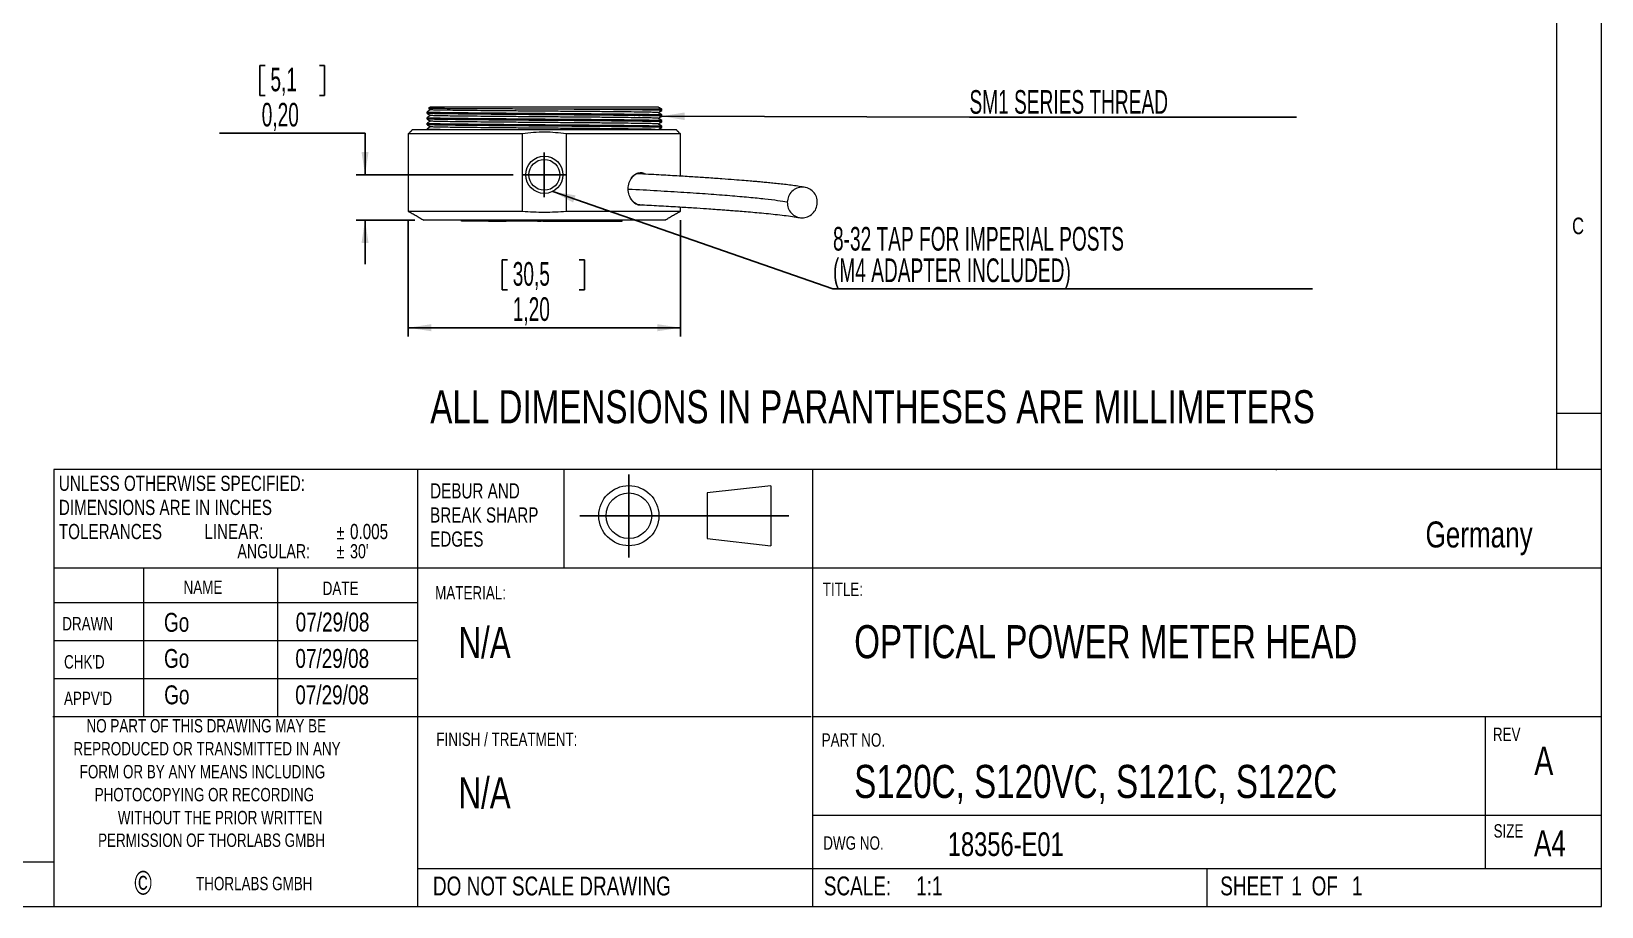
# Model space of a CAD drawing. Header units: inches. Extents: x 0.2 to 11.5, y 0.2 to 8.1.
# Drawn here: x 4.57 to 11.5, y 0.2 to 4.06 of the extents above; entities that cross this region are included whole.
import ezdxf

# ---------------------------------------------------------------- set-up
doc = ezdxf.new("R2010")
doc.units = ezdxf.units.IN
doc.header["$MEASUREMENT"] = 0
doc.layers.add('FORMAT', color=7, linetype='Continuous')
doc.layers.add('SLD-0', color=7, linetype='Continuous')
doc.styles.add('SLDTEXTSTYLE0', font='TXT', dxfattribs={"width": 0.75})
doc.styles.add('SLDTEXTSTYLE1', font='TXT', dxfattribs={"width": 0.605})
doc.dimstyles.new('SLDDIMSTYLE0', dxfattribs={"dimtxt": 0.101115, "dimasz": 0.101115, "dimexe": 0, "dimexo": 0.0625, "dimgap": 0.025279, "dimtad": 0, "dimtih": 1, "dimtoh": 1, "dimrnd": 1e-09, "dimzin": 12, "dimdsep": 46, "dimtxsty": 'SLDTEXTSTYLE1', "dimsah": 1, "dimcen": 0.09, "dimadec": 0, "dimazin": 0, "dimtfac": 1, "dimtofl": 0, "dimtmove": 0, "dimatfit": 3, "dimfxl": 1, "dimtolj": 1, "dimtzin": 12, "dimarcsym": 0})
doc.dimstyles.new('SLDDIMSTYLE1', dxfattribs={"dimtxt": 0.101115, "dimasz": 0.101115, "dimexe": 0, "dimexo": 0.0625, "dimgap": 0.025279, "dimtad": 0, "dimtih": 1, "dimtoh": 1, "dimdec": 0, "dimrnd": 1e-09, "dimzin": 0, "dimdsep": 46, "dimtxsty": 'Standard', "dimsah": 1, "dimcen": 0.09, "dimadec": 0, "dimazin": 0, "dimtfac": 1, "dimtdec": 0, "dimtofl": 0, "dimtmove": 0, "dimatfit": 3, "dimfxl": 1, "dimtolj": 1, "dimtzin": 0, "dimarcsym": 0})
doc.dimstyles.new('SLDDIMSTYLE3', dxfattribs={"dimtxt": 0.101115, "dimasz": 0.101115, "dimexe": 0, "dimexo": 0.0625, "dimgap": 0.025279, "dimtad": 0, "dimtih": 1, "dimtoh": 1, "dimrnd": 1e-09, "dimzin": 12, "dimdsep": 46, "dimtxsty": 'SLDTEXTSTYLE1', "dimsah": 1, "dimcen": 0.09, "dimadec": 0, "dimazin": 0, "dimtfac": 1, "dimtofl": 0, "dimtmove": 0, "dimatfit": 3, "dimfxl": 1, "dimtolj": 1, "dimtzin": 12, "dimarcsym": 0})

# ---------------------------------------------------------------- blocks, each defined once
blk = doc.blocks.new('SW_NOTE_0')
at = {"color": 0, "linetype": 'Continuous', "lineweight": 0, "attachment_point": 1, "style": 'SLDTEXTSTYLE0'}
for s, insert, char_height in [('DEBUR AND ', (0, 0.0863), 0.06693), ('BREAK SHARP ', (0, -0.02), 0.066929), ('EDGES', (0, -0.1263), 0.06693)]:
    blk.add_mtext(s, dxfattribs=dict(at, insert=insert, char_height=char_height))
blk = doc.blocks.new('SW_NOTE_1')
at = {"color": 0, "linetype": 'Continuous', "lineweight": 0, "char_height": 0.08333, "attachment_point": 1, "style": 'SLDTEXTSTYLE0'}
for s, insert in [('SCALE:', (0, 0.1074)), ('  1:1', (0.3608, 0.1074))]:
    blk.add_mtext(s, dxfattribs=dict(at, insert=insert))
blk = doc.blocks.new('SW_NOTE_2')
at = {"color": 0, "linetype": 'Continuous', "lineweight": 0, "char_height": 0.08333, "attachment_point": 1, "style": 'SLDTEXTSTYLE0'}
for s, insert in [('SHEET', (0, 0.1074)), (' 1', (0.2905, 0.1074)), (' OF', (0.3798, 0.1074)), (' 1', (0.5577, 0.1074))]:
    blk.add_mtext(s, dxfattribs=dict(at, insert=insert))
blk = doc.blocks.new('SW_NOTE_3')
at = {"layer": 'SLD-0', "color": 0, "attachment_point": 1, "style": 'SLDTEXTSTYLE0'}
for s, insert, char_height in [('UNLESS OTHERWISE SPECIFIED:', (0, 0.0863), 0.066929), ('DIMENSIONS ARE IN INCHES', (0, -0.02), 0.066929), ('TOLERANCES          LINEAR:     ', (0, -0.1263), 0.066929), ('0.005', (1.2841, -0.1263), 0.06693), ('%%p', (1.2245, -0.1318), 0.0625), ('ANGULAR: ', (0.7874, -0.2154), 0.0625), ('%%p', (1.2247, -0.2154), 0.0625), ("30'  ", (1.2843, -0.2154), 0.0625)]:
    blk.add_mtext(s, dxfattribs=dict(at, insert=insert, char_height=char_height))
blk = doc.blocks.new('*D17')
at = {"layer": 'SLD-0'}
for p, q in [((5.5792, 3.9046), (5.5792, 3.7727)), ((5.5792, 3.9046), (5.6023, 3.9046)), ((5.8645, 3.9046), (5.8414, 3.9046)), ((5.8645, 3.9046), (5.8645, 3.7727)), ((5.5792, 3.7727), (5.6023, 3.7727)), ((5.8645, 3.7727), (5.8414, 3.7727)), ((5.401, 3.606), (6.0427, 3.606)), ((6.0427, 3.606), (6.0427, 3.423)), ((6.6956, 3.423), (6.0033, 3.423)), ((6.263, 3.223), (6.0033, 3.223)), ((6.0427, 3.223), (6.0427, 3.0285))]:
    blk.add_line(p, q, dxfattribs=at)
for points in [[(6.0427, 3.423), (6.0582, 3.5241), (6.0271, 3.5241)], [(6.0427, 3.223), (6.0271, 3.1218), (6.0582, 3.1218)]]:
    blk.add_solid(points, dxfattribs=at)
at = {"layer": 'SLD-0', "char_height": 0.10417, "attachment_point": 1, "style": 'SLDTEXTSTYLE1'}
for s, insert in [('5,1', (5.6254, 3.8954)), ('0,20', (5.5869, 3.7402))]:
    blk.add_mtext(s, dxfattribs=dict(at, insert=insert))
blk = doc.blocks.new('*D18')
at = {"layer": 'SLD-0'}
for p, q in [((6.2334, 3.2234), (6.2334, 2.7095)), ((7.4334, 3.2234), (7.4334, 2.7095)), ((6.6478, 3.0475), (6.6478, 2.9156)), ((6.6478, 3.0475), (6.6709, 3.0475)), ((7.0102, 3.0475), (6.9871, 3.0475)), ((7.0102, 3.0475), (7.0102, 2.9156)), ((6.6478, 2.9156), (6.6709, 2.9156)), ((7.0102, 2.9156), (6.9871, 2.9156)), ((6.2334, 2.7488), (7.4334, 2.7488))]:
    blk.add_line(p, q, dxfattribs=at)
for points in [[(6.2334, 2.7488), (6.3345, 2.7333), (6.3345, 2.7644)], [(7.4334, 2.7488), (7.3323, 2.7644), (7.3323, 2.7333)]]:
    blk.add_solid(points, dxfattribs=at)
at = {"layer": 'SLD-0', "char_height": 0.10417, "attachment_point": 1, "style": 'SLDTEXTSTYLE1'}
for s, insert in [('30,5', (6.694, 3.0382)), ('1,20', (6.694, 2.8831))]:
    blk.add_mtext(s, dxfattribs=dict(at, insert=insert))
blk = doc.blocks.new('SW_NOTE_10')
at = {"layer": 'SLD-0', "color": 0}
for p, q in [((0, 0), (2.1143, 0)), ((2.1143, 0), (0, 0)), ((0, 0), (2.1143, 0)), ((2.1143, 0), (0, 0)), ((0, 0), (2.1143, 0)), ((2.1143, 0), (0, 0))]:
    blk.add_line(p, q, dxfattribs=at)
at = {"layer": 'SLD-0', "color": 0, "char_height": 0.104167, "attachment_point": 1, "style": 'SLDTEXTSTYLE1'}
for s, insert in [('8-32 TAP FOR IMPERIAL POSTS', (0.0001, 0.2732)), ('(M4 ADAPTER INCLUDED)', (0.0001, 0.1343))]:
    blk.add_mtext(s, dxfattribs=dict(at, insert=insert))
blk = doc.blocks.new('SW_NOTE_11')
at = {"layer": 'SLD-0', "color": 0}
for p, q in [((0, 0), (1.443, 0)), ((1.443, 0), (0, 0)), ((0, 0), (1.443, 0)), ((1.443, 0), (0, 0)), ((0, 0), (1.443, 0)), ((1.443, 0), (0, 0))]:
    blk.add_line(p, q, dxfattribs=at)
at = {"layer": 'SLD-0', "color": 0, "insert": (0.0002, 0.1194), "char_height": 0.104167, "attachment_point": 1, "style": 'SLDTEXTSTYLE1'}
blk.add_mtext('SM1 SERIES THREAD', dxfattribs=at)
blk = doc.blocks.new('SW_CENTERMARKSYMBOL_1')
at = {"layer": 'SLD-0', "color": 0}
for q in [(0, 0.0984), (-0.0984, 0), (0, -0.0984), (0.0984, 0)]:
    blk.add_line((0, 0), q, dxfattribs=at)

msp = doc.modelspace()

# ---------------------------------------------------------------- linework, layer by layer
at = {"color": 7, "linetype": 'Continuous', "lineweight": 0}
for p, q in [((11.4961, 3.0413), (11.4961, 8.0709)), ((11.2992, 2.124), (11.2992, 7.874)), ((11.4961, 0.1969), (11.4961, 3.0413)), ((11.2992, 2.372), (11.4961, 2.372)), ((4.6704, 2.124), (4.6704, 0.1969)), ((11.4961, 2.124), (4.6704, 2.124)), ((6.2756, 0.1969), (6.2756, 2.124)), ((6.9206, 1.689), (6.9206, 2.124)), ((8.0157, 2.124), (8.0157, 0.1969)), ((10.063, 2.1211), (10.063, 2.124)), ((7.8321, 2.0525), (7.5516, 2.0206)), ((7.5516, 2.0206), (7.5516, 1.8193)), ((7.8321, 2.0525), (7.8321, 1.7874)), ((7.5516, 1.8193), (7.8321, 1.7874)), ((11.4961, 1.689), (4.6704, 1.689)), ((5.065, 1.689), (5.065, 1.0335)), ((5.657, 1.689), (5.657, 1.0335)), ((6.2756, 1.5354), (4.6704, 1.5354)), ((6.2756, 1.3681), (4.6704, 1.3681)), ((6.2756, 1.2008), (4.6704, 1.2008)), ((8.0105, 1.0335), (4.6651, 1.0335)), ((11.4961, 1.0335), (8.0157, 1.0335)), ((10.9843, 0.3642), (10.9843, 1.0335)), ((11.4961, 0.5991), (8.0157, 0.5991)), ((0.3937, 0.3937), (4.6704, 0.3937)), ((6.2756, 0.3642), (11.4961, 0.3642)), ((9.7559, 0.1969), (9.7559, 0.3642)), ((0.1969, 0.1969), (11.4961, 0.1969))]:
    msp.add_line(p, q, dxfattribs=at)
at = {"color": 7, "linetype": 'Continuous', "lineweight": 15}
for p, q in [((6.3332, 3.7226), (6.3431, 3.7226)), ((6.3431, 3.7226), (7.3336, 3.7226)), ((7.3509, 3.7126), (6.8323, 3.7126)), ((7.2315, 3.6846), (7.2327, 3.6846)), ((7.2481, 3.6839), (7.2559, 3.6839)), ((6.7365, 3.6033), (6.2334, 3.6033)), ((6.2531, 3.623), (6.4231, 3.623)), ((6.4231, 3.623), (7.4137, 3.623)), ((6.7365, 3.2627), (6.7365, 3.6033)), ((6.9303, 3.6033), (6.9303, 3.2627)), ((7.4334, 3.6033), (6.9303, 3.6033)), ((6.2334, 3.2627), (6.7365, 3.2627)), ((6.9303, 3.2627), (7.4334, 3.2627)), ((6.4579, 3.223), (6.3023, 3.223)), ((7.3645, 3.223), (6.4579, 3.223)), ((6.4686, 3.218), (6.4686, 3.223)), ((6.4692, 3.218), (6.4686, 3.218)), ((6.4692, 3.218), (6.4692, 3.223)), ((6.4704, 3.218), (6.4692, 3.218)), ((6.4704, 3.218), (6.4704, 3.223)), ((6.4716, 3.218), (6.4704, 3.218)), ((6.4716, 3.218), (6.4716, 3.223)), ((6.4734, 3.218), (6.4716, 3.218)), ((6.4965, 3.218), (6.4722, 3.218)), ((6.4734, 3.218), (6.4734, 3.223)), ((6.4753, 3.218), (6.4734, 3.218)), ((6.4753, 3.218), (6.4753, 3.223)), ((6.4771, 3.218), (6.4753, 3.218)), ((6.4771, 3.218), (6.4771, 3.223)), ((6.4801, 3.218), (6.4771, 3.218)), ((6.4801, 3.218), (6.4801, 3.223)), ((6.4826, 3.218), (6.4801, 3.218)), ((6.4826, 3.218), (6.4826, 3.223)), ((6.4892, 3.218), (6.4826, 3.218)), ((6.4892, 3.218), (6.4892, 3.223)), ((6.4965, 3.218), (6.4892, 3.218)), ((6.4965, 3.218), (6.4965, 3.223)), ((6.505, 3.218), (6.4965, 3.218)), ((6.505, 3.218), (6.505, 3.223)), ((6.5141, 3.218), (6.505, 3.218)), ((6.5141, 3.218), (6.5141, 3.223)), ((6.5226, 3.218), (6.5141, 3.218)), ((6.5226, 3.218), (6.5226, 3.223)), ((6.5305, 3.218), (6.5226, 3.218)), ((6.5305, 3.218), (6.5305, 3.223)), ((6.5372, 3.218), (6.5305, 3.218)), ((6.5372, 3.218), (6.5372, 3.223)), ((6.5427, 3.218), (6.5372, 3.218)), ((6.5427, 3.218), (6.5427, 3.223)), ((6.5469, 3.218), (6.5427, 3.218)), ((6.5469, 3.218), (6.5469, 3.223)), ((6.5506, 3.218), (6.5469, 3.218)), ((6.5506, 3.218), (6.5506, 3.223)), ((6.5536, 3.218), (6.5506, 3.218)), ((6.5536, 3.218), (6.5536, 3.223)), ((6.556, 3.218), (6.5536, 3.218)), ((6.556, 3.218), (6.556, 3.223)), ((6.5585, 3.218), (6.556, 3.218)), ((6.5585, 3.218), (6.5585, 3.223)), ((6.5609, 3.218), (6.5585, 3.218)), ((6.5609, 3.218), (6.5609, 3.223)), ((6.5645, 3.218), (6.5609, 3.218)), ((6.5645, 3.218), (6.5645, 3.223)), ((6.5682, 3.218), (6.5645, 3.218)), ((6.5682, 3.218), (6.5682, 3.223)), ((6.5724, 3.218), (6.5682, 3.218)), ((6.5724, 3.218), (6.5724, 3.223)), ((6.5773, 3.218), (6.5724, 3.218)), ((6.5773, 3.218), (6.5773, 3.223)), ((6.5821, 3.218), (6.5773, 3.218)), ((6.5821, 3.218), (6.5821, 3.223)), ((6.5876, 3.218), (6.5821, 3.218)), ((6.5876, 3.218), (6.5876, 3.223)), ((6.5876, 3.218), (6.6657, 3.218)), ((6.6657, 3.218), (6.6657, 3.223)), ((6.672, 3.218), (6.6657, 3.218)), ((6.672, 3.218), (6.672, 3.223)), ((6.6975, 3.218), (6.672, 3.218)), ((6.6975, 3.218), (6.6975, 3.223)), ((6.7045, 3.218), (6.6975, 3.218)), ((6.7045, 3.218), (6.7045, 3.223)), ((6.8268, 3.218), (6.7045, 3.218)), ((6.8026, 3.218), (6.8038, 3.218)), ((6.8038, 3.218), (6.805, 3.218)), ((6.805, 3.218), (6.8068, 3.218)), ((6.8068, 3.218), (6.8092, 3.218)), ((6.8092, 3.218), (6.8117, 3.218)), ((6.8117, 3.218), (6.8189, 3.218)), ((6.8268, 3.218), (6.8268, 3.223)), ((6.8268, 3.218), (6.8281, 3.218)), ((6.8281, 3.218), (6.8281, 3.223)), ((6.8281, 3.218), (6.8287, 3.218)), ((6.8287, 3.218), (6.8287, 3.223)), ((6.8287, 3.218), (6.8299, 3.218)), ((6.8299, 3.218), (6.8299, 3.223)), ((6.8299, 3.218), (6.8305, 3.218)), ((6.8305, 3.218), (6.8305, 3.223)), ((6.8305, 3.218), (6.8317, 3.218)), ((6.8317, 3.218), (6.8317, 3.223)), ((6.8317, 3.218), (6.8329, 3.218)), ((6.8329, 3.218), (6.8329, 3.223)), ((6.8329, 3.218), (6.8347, 3.218)), ((6.8347, 3.218), (6.8347, 3.223)), ((6.8347, 3.218), (6.8372, 3.218)), ((6.8372, 3.218), (6.8372, 3.223)), ((6.8372, 3.218), (6.8408, 3.218)), ((6.8408, 3.218), (6.8408, 3.223)), ((6.8408, 3.218), (6.8451, 3.218)), ((6.8451, 3.218), (6.8451, 3.223)), ((6.8451, 3.218), (6.8657, 3.218)), ((6.8657, 3.218), (6.8657, 3.223)), ((6.8657, 3.218), (6.8936, 3.218)), ((6.8936, 3.218), (6.8936, 3.223)), ((6.8936, 3.218), (6.8942, 3.218)), ((6.8942, 3.218), (6.8942, 3.223)), ((6.8942, 3.218), (6.8955, 3.218)), ((6.8955, 3.218), (6.8955, 3.223)), ((6.8955, 3.218), (6.8991, 3.218)), ((6.8991, 3.218), (6.8991, 3.223)), ((6.8991, 3.218), (6.9015, 3.218)), ((6.9015, 3.218), (6.9015, 3.223)), ((6.9015, 3.218), (6.904, 3.218)), ((6.904, 3.218), (6.904, 3.223)), ((6.904, 3.218), (6.907, 3.218)), ((6.907, 3.218), (6.907, 3.223)), ((6.907, 3.218), (6.9106, 3.218)), ((6.9106, 3.218), (6.9106, 3.223)), ((6.9106, 3.218), (6.9149, 3.218)), ((6.9149, 3.218), (6.9149, 3.223)), ((6.9149, 3.218), (6.9234, 3.218)), ((6.9234, 3.218), (6.9234, 3.223)), ((6.9234, 3.218), (6.9289, 3.218)), ((6.9289, 3.218), (6.9289, 3.223)), ((6.9289, 3.218), (6.9337, 3.218)), ((6.9337, 3.218), (6.9337, 3.223)), ((6.9337, 3.218), (6.9398, 3.218)), ((6.9398, 3.218), (6.9398, 3.223)), ((6.9398, 3.218), (6.9519, 3.218)), ((6.9519, 3.218), (6.9519, 3.223)), ((6.9519, 3.218), (6.9629, 3.218)), ((6.9629, 3.218), (6.9629, 3.223)), ((6.9629, 3.218), (6.9677, 3.218)), ((6.9677, 3.218), (6.9677, 3.223)), ((6.9677, 3.218), (6.9726, 3.218)), ((6.9726, 3.218), (6.9726, 3.223)), ((6.9726, 3.218), (6.9768, 3.218)), ((6.9768, 3.218), (6.9768, 3.223)), ((6.9768, 3.218), (6.9811, 3.218)), ((6.9811, 3.218), (6.9811, 3.223)), ((6.9811, 3.218), (6.9871, 3.218)), ((6.9871, 3.218), (6.9871, 3.223)), ((6.9871, 3.218), (6.9902, 3.218)), ((6.9902, 3.218), (6.9902, 3.223)), ((6.9902, 3.218), (6.9926, 3.218)), ((6.9926, 3.218), (6.9926, 3.223)), ((6.9926, 3.218), (6.9944, 3.218)), ((6.9944, 3.218), (6.9944, 3.223)), ((6.9944, 3.218), (6.9956, 3.218)), ((6.9956, 3.218), (6.9956, 3.223)), ((6.9956, 3.218), (6.9969, 3.218)), ((6.9969, 3.218), (6.9969, 3.223)), ((6.9969, 3.218), (6.9975, 3.218)), ((6.9975, 3.218), (6.9975, 3.223)), ((6.9975, 3.218), (7.0254, 3.218)), ((7.0254, 3.218), (7.0254, 3.223)), ((7.0254, 3.218), (7.0612, 3.218)), ((7.0612, 3.218), (7.0612, 3.223)), ((7.0612, 3.218), (7.0892, 3.218)), ((7.0892, 3.218), (7.0892, 3.223)), ((7.0892, 3.218), (7.1177, 3.218)), ((7.1177, 3.218), (7.1177, 3.223)), ((7.1177, 3.218), (7.145, 3.218)), ((7.145, 3.218), (7.145, 3.223)), ((7.145, 3.218), (7.1766, 3.218)), ((7.1766, 3.218), (7.1766, 3.223))]:
    msp.add_line(p, q, dxfattribs=at)
for radius in [0.082, 0.068]:
    msp.add_circle((6.8334, 3.423), radius, dxfattribs=at)
at = {"color": 7, "linetype": 'Continuous', "lineweight": 0}
for radius in [0.1326, 0.1006]:
    msp.add_circle((7.2062, 1.92), radius, dxfattribs=at)
at = {"color": 7, "linetype": 'Continuous', "lineweight": 15}
for points, knots in [([(7.3497, 3.6814), (7.3495, 3.6815), (7.3489, 3.6819), (7.3334, 3.6825), (7.3063, 3.683), (7.2672, 3.6836), (7.2166, 3.6843), (7.1558, 3.6849), (7.087, 3.6856), (7.0131, 3.6862), (6.936, 3.6868), (6.8566, 3.6874), (6.7753, 3.688), (6.6941, 3.6887), (6.6161, 3.6893), (6.5443, 3.69), (6.4809, 3.6906), (6.4266, 3.6912), (6.3816, 3.6917), (6.3466, 3.6924), (6.3247, 3.6931), (6.315, 3.6935), (6.3166, 3.6938), (6.3168, 3.6938)], [0, 0, 0, 0, 0.038364, 0.087746, 0.136215, 0.186077, 0.236999, 0.288357, 0.339496, 0.389777, 0.438622, 0.487468, 0.537748, 0.588887, 0.640246, 0.691168, 0.74103, 0.789498, 0.838881, 0.889515, 0.9408, 0.992086, 1, 1, 1, 1]), ([(6.3171, 3.7004), (6.3168, 3.7003), (6.3149, 3.7001), (6.3246, 3.6996), (6.3466, 3.6989), (6.3816, 3.6983), (6.4266, 3.6977), (6.4809, 3.6971), (6.5443, 3.6965), (6.6161, 3.6959), (6.6941, 3.6952), (6.7753, 3.6945), (6.8566, 3.6939), (6.936, 3.6933), (7.0131, 3.6928), (7.087, 3.6921), (7.1558, 3.6915), (7.2166, 3.6908), (7.2672, 3.6902), (7.3063, 3.6895), (7.3333, 3.689), (7.3486, 3.6885), (7.3492, 3.6881), (7.3494, 3.688)], [0, 0, 0, 0, 0.012271, 0.063558, 0.114845, 0.165481, 0.214865, 0.263336, 0.313199, 0.364123, 0.415483, 0.466624, 0.516906, 0.565753, 0.6146, 0.664882, 0.716023, 0.767383, 0.818307, 0.868171, 0.916641, 0.966025, 1, 1, 1, 1]), ([(6.3171, 3.6754), (6.3168, 3.6753), (6.3149, 3.6751), (6.3246, 3.6746), (6.3466, 3.6739), (6.3816, 3.6733), (6.4266, 3.6727), (6.4809, 3.6721), (6.5443, 3.6715), (6.6161, 3.6709), (6.6941, 3.6702), (6.7753, 3.6695), (6.8566, 3.6689), (6.936, 3.6683), (7.0131, 3.6678), (7.087, 3.6671), (7.1558, 3.6665), (7.2166, 3.6658), (7.2672, 3.6652), (7.3063, 3.6645), (7.3333, 3.664), (7.3486, 3.6635), (7.3492, 3.6631), (7.3494, 3.663)], [0, 0, 0, 0, 0.012271, 0.063558, 0.114845, 0.165481, 0.214865, 0.263335, 0.313199, 0.364123, 0.415483, 0.466624, 0.516906, 0.565753, 0.6146, 0.664882, 0.716023, 0.767383, 0.818307, 0.86817, 0.91664, 0.966024, 1, 1, 1, 1]), ([(6.3319, 3.7096), (6.3292, 3.7081), (6.3239, 3.7051), (6.3186, 3.702), (6.316, 3.7005)], [0, 0, 0, 0, 0.496872, 1, 1, 1, 1]), ([(6.316, 3.6938), (6.3186, 3.6923), (6.324, 3.6892), (6.3293, 3.6861), (6.332, 3.6846)], [0, 0, 0, 0, 0.500001, 1, 1, 1, 1]), ([(6.3319, 3.6846), (6.3292, 3.6831), (6.3239, 3.6801), (6.3186, 3.677), (6.316, 3.6755)], [0, 0, 0, 0, 0.496871, 1, 1, 1, 1]), ([(6.3227, 3.7149), (6.3231, 3.7147), (6.3262, 3.7129), (6.3293, 3.7111), (6.332, 3.7096)], [0, 0, 0, 0, 0.136984, 1, 1, 1, 1]), ([(6.8323, 3.7126), (6.8137, 3.7126), (6.7665, 3.7128), (6.6919, 3.7131), (6.6107, 3.7135), (6.5359, 3.7138), (6.4696, 3.7141), (6.4143, 3.7144), (6.3701, 3.7148), (6.3397, 3.7151), (6.3231, 3.7154), (6.3231, 3.7156), (6.3231, 3.7157)], [0, 0, 0, 0, 0.06972, 0.176944, 0.284168, 0.394502, 0.501726, 0.608506, 0.714982, 0.824545, 0.93102, 1, 1, 1, 1]), ([(7.3335, 3.6972), (7.3332, 3.6973), (7.3327, 3.6977), (7.3179, 3.6982), (7.2917, 3.6988), (7.2538, 3.6994), (7.2048, 3.7), (7.1458, 3.7007), (7.0792, 3.7014), (7.0075, 3.702), (6.9329, 3.7026), (6.8559, 3.7031), (6.7771, 3.7038), (6.6984, 3.7044), (6.6228, 3.7051), (6.5532, 3.7057), (6.4918, 3.7064), (6.4392, 3.7069), (6.3956, 3.7075), (6.3616, 3.7082), (6.3404, 3.7088), (6.331, 3.7093), (6.3326, 3.7095), (6.3328, 3.7096)], [0, 0, 0, 0, 0.034027, 0.083632, 0.132319, 0.182406, 0.233558, 0.285148, 0.336518, 0.387025, 0.436091, 0.485156, 0.535664, 0.587034, 0.638624, 0.689775, 0.739862, 0.788549, 0.838155, 0.889018, 0.940534, 0.992051, 1, 1, 1, 1]), ([(7.3335, 3.6722), (7.3332, 3.6723), (7.3327, 3.6727), (7.3179, 3.6732), (7.2917, 3.6738), (7.2538, 3.6744), (7.2048, 3.675), (7.1458, 3.6757), (7.0792, 3.6764), (7.0075, 3.677), (6.9329, 3.6776), (6.8559, 3.6781), (6.7771, 3.6788), (6.6984, 3.6794), (6.6228, 3.6801), (6.5532, 3.6807), (6.4918, 3.6814), (6.4392, 3.6819), (6.3956, 3.6825), (6.3616, 3.6832), (6.3404, 3.6838), (6.331, 3.6843), (6.3326, 3.6845), (6.3328, 3.6846)], [0, 0, 0, 0, 0.034033, 0.083646, 0.132341, 0.182437, 0.233597, 0.285195, 0.336573, 0.387089, 0.436163, 0.485237, 0.535752, 0.587131, 0.638729, 0.689889, 0.739984, 0.78868, 0.838293, 0.889165, 0.94069, 0.992214, 1, 1, 1, 1]), ([(7.3497, 3.7064), (7.3495, 3.7065), (7.3489, 3.7069), (7.3334, 3.7075), (7.3063, 3.708), (7.2672, 3.7086), (7.2166, 3.7093), (7.1558, 3.7099), (7.087, 3.7106), (7.0131, 3.7112), (6.9449, 3.7117), (6.8845, 3.7122), (6.8498, 3.7124), (6.8323, 3.7126)], [0, 0, 0, 0, 0.076282, 0.174473, 0.270847, 0.369991, 0.471243, 0.573363, 0.675047, 0.775024, 0.872147, 0.935383, 1, 1, 1, 1]), ([(7.3509, 3.688), (7.3482, 3.6895), (7.3429, 3.6926), (7.3375, 3.6957), (7.3349, 3.6972)], [0, 0, 0, 0, 0.500001, 1, 1, 1, 1]), ([(7.3509, 3.663), (7.3482, 3.6645), (7.3429, 3.6676), (7.3375, 3.6707), (7.3349, 3.6722)], [0, 0, 0, 0, 0.500001, 1, 1, 1, 1]), ([(7.335, 3.6971), (7.3376, 3.6987), (7.3429, 3.7017), (7.3482, 3.7048), (7.3509, 3.7063)], [0, 0, 0, 0, 0.496862, 1, 1, 1, 1]), ([(7.335, 3.6721), (7.3376, 3.6737), (7.3429, 3.6767), (7.3482, 3.6798), (7.3509, 3.6813)], [0, 0, 0, 0, 0.496939, 1, 1, 1, 1]), ([(7.3497, 3.6564), (7.3495, 3.6565), (7.3489, 3.6569), (7.3334, 3.6575), (7.3063, 3.658), (7.2672, 3.6586), (7.2166, 3.6593), (7.1558, 3.6599), (7.087, 3.6606), (7.0131, 3.6612), (6.936, 3.6618), (6.8566, 3.6624), (6.7753, 3.663), (6.6941, 3.6637), (6.6161, 3.6643), (6.5443, 3.665), (6.4809, 3.6656), (6.4266, 3.6662), (6.3816, 3.6667), (6.3466, 3.6674), (6.3247, 3.6681), (6.315, 3.6685), (6.3166, 3.6688), (6.3168, 3.6688)], [0, 0, 0, 0, 0.038367, 0.087752, 0.136224, 0.18609, 0.237015, 0.288377, 0.339519, 0.389803, 0.438652, 0.487501, 0.537785, 0.588927, 0.640289, 0.691214, 0.74108, 0.789551, 0.838937, 0.889575, 0.940864, 0.992153, 1, 1, 1, 1]), ([(7.3497, 3.6314), (7.3495, 3.6315), (7.3489, 3.6319), (7.3334, 3.6325), (7.3063, 3.633), (7.2672, 3.6336), (7.2166, 3.6343), (7.1558, 3.6349), (7.087, 3.6356), (7.0131, 3.6362), (6.936, 3.6368), (6.8566, 3.6374), (6.7753, 3.638), (6.6941, 3.6387), (6.6161, 3.6393), (6.5443, 3.64), (6.4809, 3.6406), (6.4266, 3.6412), (6.3816, 3.6417), (6.3466, 3.6424), (6.3247, 3.6431), (6.315, 3.6435), (6.3166, 3.6438), (6.3168, 3.6438)], [0, 0, 0, 0, 0.038364, 0.087747, 0.136215, 0.186077, 0.236999, 0.288358, 0.339497, 0.389778, 0.438623, 0.487469, 0.537749, 0.588889, 0.640247, 0.691169, 0.741031, 0.7895, 0.838882, 0.889517, 0.940803, 0.992088, 1, 1, 1, 1]), ([(6.3171, 3.6504), (6.3168, 3.6503), (6.3149, 3.6501), (6.3246, 3.6496), (6.3466, 3.6489), (6.3816, 3.6483), (6.4266, 3.6477), (6.4809, 3.6471), (6.5443, 3.6465), (6.6161, 3.6459), (6.6941, 3.6452), (6.7753, 3.6445), (6.8566, 3.6439), (6.936, 3.6433), (7.0131, 3.6428), (7.087, 3.6421), (7.1558, 3.6415), (7.2166, 3.6408), (7.2672, 3.6402), (7.3063, 3.6395), (7.3333, 3.639), (7.3486, 3.6385), (7.3492, 3.6381), (7.3494, 3.638)], [0, 0, 0, 0, 0.0122711, 0.063558, 0.1148448, 0.1654813, 0.2148654, 0.2633356, 0.3131993, 0.3641228, 0.415483, 0.4666239, 0.5169062, 0.5657532, 0.6146002, 0.6648825, 0.7160234, 0.7673835, 0.818307, 0.8681707, 0.916641, 0.966025, 1, 1, 1, 1]), ([(6.3171, 3.6254), (6.3168, 3.6253), (6.3149, 3.6251), (6.3245, 3.6246), (6.3469, 3.6239), (6.3752, 3.6234), (6.3992, 3.6231), (6.4073, 3.623)], [0, 0, 0, 0, 0.064074, 0.33187, 0.599665, 0.864065, 1, 1, 1, 1]), ([(6.316, 3.6688), (6.3186, 3.6673), (6.324, 3.6642), (6.3293, 3.6611), (6.332, 3.6596)], [0, 0, 0, 0, 0.5000006, 1, 1, 1, 1]), ([(6.3319, 3.6596), (6.3292, 3.6581), (6.3239, 3.6551), (6.3186, 3.652), (6.316, 3.6505)], [0, 0, 0, 0, 0.496872, 1, 1, 1, 1]), ([(6.316, 3.6438), (6.3186, 3.6423), (6.324, 3.6392), (6.3293, 3.6361), (6.332, 3.6346)], [0, 0, 0, 0, 0.500001, 1, 1, 1, 1]), ([(6.3319, 3.6346), (6.3292, 3.6331), (6.3239, 3.6301), (6.3186, 3.627), (6.316, 3.6255)], [0, 0, 0, 0, 0.496871, 1, 1, 1, 1]), ([(7.3335, 3.6472), (7.3332, 3.6473), (7.3327, 3.6477), (7.3179, 3.6482), (7.2917, 3.6488), (7.2538, 3.6494), (7.2048, 3.65), (7.1458, 3.6507), (7.0792, 3.6514), (7.0075, 3.652), (6.9329, 3.6526), (6.8559, 3.6531), (6.7771, 3.6538), (6.6984, 3.6544), (6.6228, 3.6551), (6.5532, 3.6557), (6.4918, 3.6564), (6.4392, 3.6569), (6.3956, 3.6575), (6.3616, 3.6582), (6.3404, 3.6588), (6.331, 3.6593), (6.3326, 3.6595), (6.3328, 3.6596)], [0, 0, 0, 0, 0.034035, 0.083651, 0.13235, 0.182449, 0.233612, 0.285215, 0.336597, 0.387116, 0.436193, 0.48527, 0.53579, 0.587172, 0.638774, 0.689937, 0.740036, 0.788735, 0.838352, 0.889227, 0.940755, 0.992284, 1, 1, 1, 1]), ([(7.3227, 3.623), (7.3207, 3.623), (7.3143, 3.6233), (7.2912, 3.6238), (7.2539, 3.6244), (7.2047, 3.625), (7.1458, 3.6257), (7.0792, 3.6264), (7.0075, 3.627), (6.9329, 3.6276), (6.8559, 3.6281), (6.7771, 3.6288), (6.6984, 3.6294), (6.6228, 3.6301), (6.5532, 3.6307), (6.4918, 3.6314), (6.4392, 3.6319), (6.3956, 3.6325), (6.3616, 3.6332), (6.3404, 3.6338), (6.331, 3.6343), (6.3326, 3.6345), (6.3328, 3.6346)], [0, 0, 0, 0, 0.022787, 0.074716, 0.128139, 0.182697, 0.237723, 0.292514, 0.346385, 0.398718, 0.451051, 0.504922, 0.559713, 0.614739, 0.669297, 0.72272, 0.774649, 0.827558, 0.881808, 0.936756, 0.991703, 1, 1, 1, 1]), ([(6.9303, 3.6033), (6.8985, 3.607), (6.8504, 3.6127), (6.7854, 3.61), (6.7529, 3.6055), (6.7365, 3.6033)], [0, 0, 0, 0, 0.493276, 0.74579, 1, 1, 1, 1]), ([(7.3509, 3.638), (7.3482, 3.6395), (7.3429, 3.6426), (7.3375, 3.6457), (7.3349, 3.6472)], [0, 0, 0, 0, 0.500001, 1, 1, 1, 1]), ([(7.335, 3.6471), (7.3376, 3.6487), (7.3429, 3.6517), (7.3482, 3.6548), (7.3509, 3.6563)], [0, 0, 0, 0, 0.4969764, 1, 1, 1, 1]), ([(7.335, 3.6221), (7.3376, 3.6237), (7.3429, 3.6267), (7.3482, 3.6298), (7.3509, 3.6313)], [0, 0, 0, 0, 0.496868, 1, 1, 1, 1]), ([(7.2652, 3.2908), (7.2627, 3.29), (7.2539, 3.2869), (7.237, 3.2925), (7.2192, 3.3085), (7.2061, 3.3323), (7.202, 3.3608), (7.2061, 3.3893), (7.2191, 3.4128), (7.2372, 3.4296), (7.2576, 3.4338), (7.2724, 3.4324), (7.278, 3.4264), (7.2785, 3.4258)], [0, 0, 0, 0, 0.041224, 0.146569, 0.252009, 0.357385, 0.462513, 0.567209, 0.672505, 0.777966, 0.883437, 0.988833, 1, 1, 1, 1]), ([(7.2683, 3.4263), (7.264, 3.4279), (7.2545, 3.4313), (7.2403, 3.4274), (7.2283, 3.4195), (7.2205, 3.4121), (7.217, 3.406), (7.216, 3.4042)], [0, 0, 0, 0, 0.240864, 0.535981, 0.715421, 0.915762, 1, 1, 1, 1]), ([(7.2472, 3.4271), (7.2467, 3.4273), (7.2419, 3.4291), (7.237, 3.4259), (7.2326, 3.423)], [0, 0, 0, 0, 0.11914, 1, 1, 1, 1]), ([(7.9835, 3.3674), (7.9752, 3.3688), (7.9593, 3.3716), (7.9306, 3.3757), (7.901, 3.3794), (7.8714, 3.3828), (7.8428, 3.3859), (7.8162, 3.3885), (7.7922, 3.3907), (7.7702, 3.3927), (7.7451, 3.3949), (7.7127, 3.3976), (7.6691, 3.4011), (7.6148, 3.4051), (7.5539, 3.4093), (7.4876, 3.4137), (7.4169, 3.418), (7.3368, 3.4227), (7.2778, 3.4258), (7.2473, 3.4275)], [0, 0, 0, 0, 0.074822, 0.143404, 0.205759, 0.261897, 0.311826, 0.354828, 0.391855, 0.422912, 0.452883, 0.49964, 0.556119, 0.622314, 0.698223, 0.764682, 0.837134, 0.915574, 1, 1, 1, 1]), ([(7.9047, 3.302), (7.8915, 3.3043), (7.865, 3.3088), (7.8073, 3.3158), (7.7371, 3.3229), (7.6537, 3.3302), (7.5581, 3.3375), (7.4507, 3.3447), (7.3334, 3.3519), (7.2473, 3.3566), (7.2042, 3.3589)], [0, 0, 0, 0, 0.124998, 0.25, 0.375, 0.5, 0.625, 0.75, 0.875002, 1, 1, 1, 1]), ([(8.0372, 3.2995), (8.0365, 3.3085), (8.0352, 3.3263), (8.0202, 3.349), (7.9988, 3.3646), (7.9729, 3.3704), (7.9467, 3.3656), (7.9244, 3.3509), (7.9084, 3.3286), (7.906, 3.3109), (7.9047, 3.302)], [0, 0, 0, 0, 0.125136, 0.250294, 0.375245, 0.500196, 0.625147, 0.750098, 0.875049, 1, 1, 1, 1]), ([(6.7365, 3.2627), (6.7687, 3.2605), (6.8333, 3.2559), (6.8979, 3.2605), (6.9303, 3.2627)], [0, 0, 0, 0, 0.497818, 1, 1, 1, 1]), ([(7.216, 3.3172), (7.2171, 3.3154), (7.2206, 3.3094), (7.2283, 3.3019), (7.2402, 3.2944), (7.2498, 3.2905), (7.2552, 3.2919), (7.2552, 3.2919)], [0, 0, 0, 0, 0.109064, 0.373459, 0.6102776, 0.9997889, 1, 1, 1, 1]), ([(7.2534, 3.2915), (7.2819, 3.2899), (7.3401, 3.2868), (7.419, 3.2822), (7.4889, 3.2778), (7.5432, 3.2742), (7.5848, 3.2714), (7.6159, 3.2691), (7.6424, 3.2672), (7.6693, 3.2651), (7.6997, 3.2627), (7.7349, 3.2598), (7.7732, 3.2565), (7.8133, 3.2527), (7.8538, 3.2485), (7.893, 3.244), (7.9298, 3.2391), (7.9486, 3.2359), (7.9584, 3.2342)], [0, 0, 0, 0, 0.080946, 0.164759, 0.23877, 0.302978, 0.346554, 0.384082, 0.415562, 0.445944, 0.487789, 0.537487, 0.595029, 0.660405, 0.733605, 0.814615, 0.903419, 1, 1, 1, 1]), ([(7.9047, 3.302), (7.9054, 3.2931), (7.9067, 3.2752), (7.9218, 3.2525), (7.9432, 3.237), (7.9691, 3.2312), (7.9953, 3.236), (8.0176, 3.2507), (8.0335, 3.2729), (8.036, 3.2907), (8.0372, 3.2995)], [0, 0, 0, 0, 0.125136, 0.250294, 0.375245, 0.500197, 0.625147, 0.750098, 0.875049, 1, 1, 1, 1])]:
    msp.add_open_spline(points, degree=3, knots=knots, dxfattribs=at)
for points in [[(6.3159, 3.7004), (6.3159, 3.6939)], [(6.3159, 3.6754), (6.3159, 3.6689)], [(6.3332, 3.7226), (6.3226, 3.7164)], [(7.3509, 3.7126), (7.3336, 3.7226)], [(7.3509, 3.7064), (7.3509, 3.7126)], [(7.3509, 3.6814), (7.3509, 3.6879)], [(6.2531, 3.623), (6.2334, 3.6033)], [(6.2334, 3.6033), (6.2334, 3.2627)], [(6.3159, 3.6504), (6.3159, 3.6439)], [(6.3159, 3.6254), (6.3159, 3.623)], [(7.3509, 3.6564), (7.3509, 3.6629)], [(7.3509, 3.6314), (7.3509, 3.6379)], [(7.4334, 3.6033), (7.4137, 3.623)], [(7.4334, 3.417), (7.4334, 3.6033)], [(6.2334, 3.2627), (6.3023, 3.223)], [(7.3645, 3.223), (7.4334, 3.2627)], [(7.4334, 3.2627), (7.4334, 3.2812)]]:
    msp.add_open_spline(points, degree=1, dxfattribs=at)
at = {"layer": 'FORMAT'}
for p, q in [((7.2062, 2.1011), (7.2062, 1.7358)), ((6.9904, 1.92), (7.912, 1.92)), ((7.5516, 1.92), (7.8321, 1.92))]:
    msp.add_line(p, q, dxfattribs=at)

# ---------------------------------------------------------------- block references
at = {"color": 7, "linetype": 'Continuous', "lineweight": 0}
for name, p in [('SW_NOTE_0', (6.3298, 1.9768)), ('SW_NOTE_1', (8.0659, 0.2222)), ('SW_NOTE_2', (9.8141, 0.2222))]:
    msp.add_blockref(name, p, dxfattribs=at)
at = {"layer": 'SLD-0'}
for name, p in [('SW_NOTE_11', (8.708, 3.6769)), ('SW_CENTERMARKSYMBOL_1', (6.8334, 3.423)), ('SW_NOTE_10', (8.1063, 2.9199))]:
    msp.add_blockref(name, p, dxfattribs=at)
at = {"layer": 'SLD-0', "color": 7}
msp.add_blockref('SW_NOTE_3', (4.6923, 2.0101), dxfattribs=at)

# ---------------------------------------------------------------- texts
at = {"color": 7, "linetype": 'Continuous', "lineweight": 0, "attachment_point": 1, "style": 'SLDTEXTSTYLE0'}
for s, insert, char_height in [('C', (11.3659, 3.2342), 0.0729), ('NAME', (5.2424, 1.6343), 0.05906), ('DATE', (5.8559, 1.6295), 0.05906), ('MATERIAL:', (6.3517, 1.6099), 0.05906), ('TITLE:', (8.0613, 1.6251), 0.05906), ('DRAWN', (4.7075, 1.4736), 0.05906), ('Go', (5.156, 1.4917), 0.08333), ('Go', (5.1562, 1.3324), 0.08333), ("CHK'D", (4.7153, 1.3053), 0.05906), ("APPV'D", (4.715, 1.1443), 0.05906), ('REV', (11.0167, 0.9857), 0.05906), ('FINISH / TREATMENT:', (6.3573, 0.9639), 0.059055), ('PART NO.', (8.0565, 0.9608), 0.05906), ('A', (11.1994, 0.9024), 0.125), ('18356-E01', (8.6127, 0.524), 0.10417), ('A4', (11.198, 0.5336), 0.11458), ('DO NOT SCALE DRAWING', (6.3421, 0.3293), 0.083333)]:
    msp.add_mtext(s, dxfattribs=dict(at, insert=insert, char_height=char_height))
at = {"layer": 'SLD-0', "attachment_point": 1, "style": 'SLDTEXTSTYLE0'}
for s, insert, char_height in [('ALL DIMENSIONS IN PARANTHESES ARE MILLIMETERS', (6.3304, 2.4733), 0.145833), ('Germany', (10.7196, 1.8946), 0.11458), ('N/A', (6.4546, 1.4301), 0.1378), ('OPTICAL POWER METER HEAD', (8.2, 1.4377), 0.145833), ('NO PART OF THIS DRAWING MAY BE', (4.8144, 1.0236), 0.059055), ('REPRODUCED OR TRANSMITTED IN ANY', (4.7568, 0.9224), 0.059055), ('FORM OR BY ANY MEANS INCLUDING', (4.7843, 0.8211), 0.059055), ('N/A', (6.4546, 0.7673), 0.1378), ('S120C, S120VC, S121C, S122C', (8.2, 0.8215), 0.145833), ('PHOTOCOPYING OR RECORDING', (4.8504, 0.7199), 0.059055), ('WITHOUT THE PRIOR WRITTEN', (4.9526, 0.6187), 0.059055), ('SIZE', (11.0196, 0.5601), 0.05906), ('©', (5.0256, 0.3537), 0.1042)]:
    msp.add_mtext(s, dxfattribs=dict(at, insert=insert, char_height=char_height))
at = {"layer": 'SLD-0', "color": 7, "attachment_point": 1, "style": 'SLDTEXTSTYLE0'}
for s, insert, char_height in [('07/29/08', (5.7369, 1.4929), 0.08333), ('07/29/08', (5.7355, 1.3324), 0.08333), ('Go', (5.1569, 1.172), 0.08333), ('07/29/08', (5.7349, 1.172), 0.08333), ('PERMISSION OF THORLABS GMBH', (4.8654, 0.519), 0.059055), ('DWG NO.', (8.0635, 0.5066), 0.05906), ('THORLABS GMBH', (5.2973, 0.3279), 0.059055)]:
    msp.add_mtext(s, dxfattribs=dict(at, insert=insert, char_height=char_height))

# ---------------------------------------------------------------- dimensions: what is measured, and where the dimension line sits
at = {"layer": 'SLD-0'}
dim = msp.add_linear_dim(base=(6.0427, 3.223), p1=(6.735, 3.423), p2=(6.3023, 3.223), angle=90, dimstyle='SLDDIMSTYLE0', dxfattribs=at)
dim.commit()
dim.dimension.update_dxf_attribs({"geometry": '*D17', "text_midpoint": (6.0427, 3.7611), "dimtype": 160})
dim = msp.add_linear_dim(base=(7.4334, 2.904), p1=(6.2334, 3.2627), p2=(7.4334, 3.2627), dimstyle='SLDDIMSTYLE3', dxfattribs=at)
dim.commit()
dim.dimension.update_dxf_attribs({"geometry": '*D18', "text_midpoint": (6.829, 2.904), "dimtype": 160})

# ---------------------------------------------------------------- leaders
for points in [[(7.3509, 3.6814), (8.708, 3.6769)], [(6.8703, 3.3497), (8.1063, 2.9199)]]:
    msp.add_leader(points, dimstyle='SLDDIMSTYLE1', dxfattribs=at)

doc.saveas('drawing.dxf')
